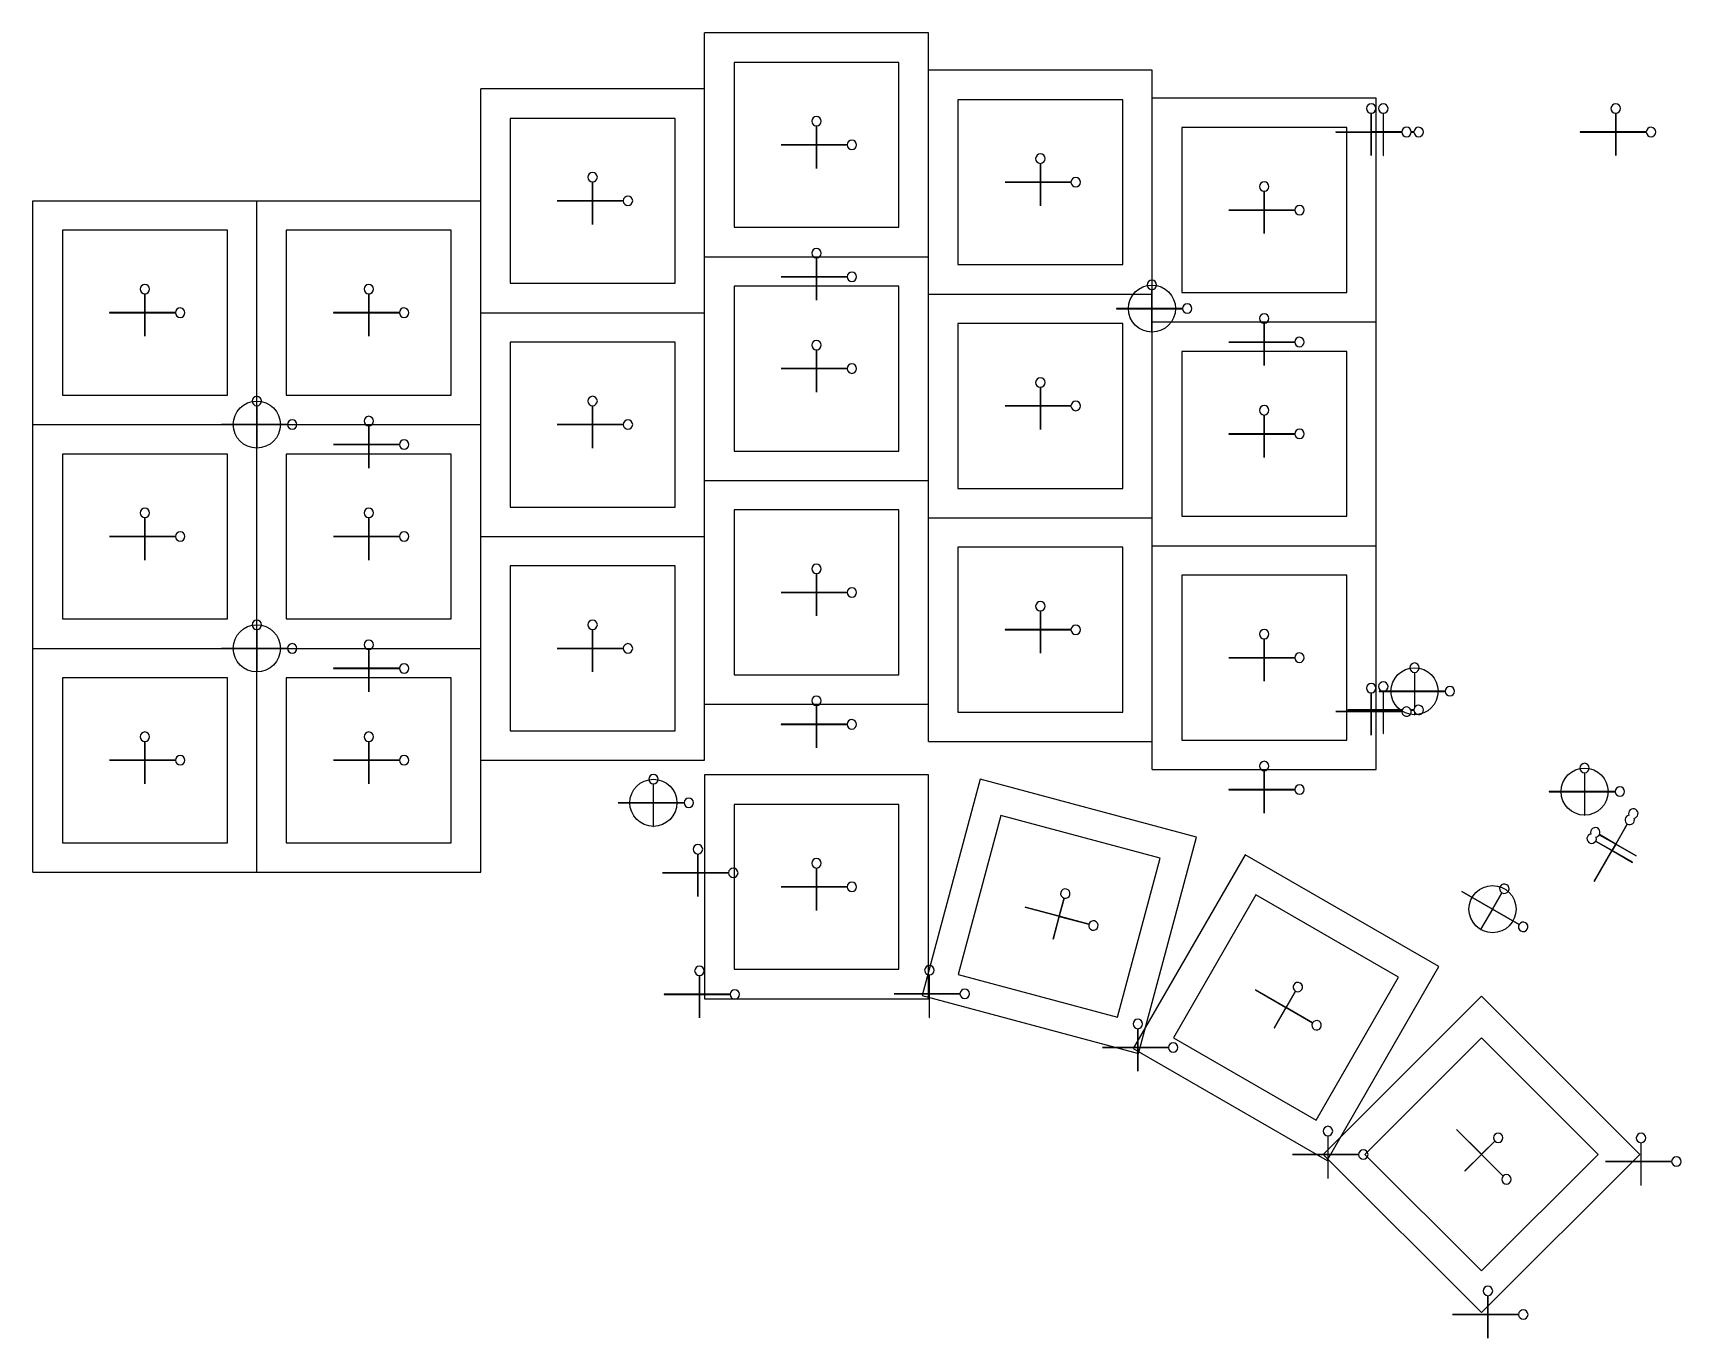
# Model space of a CAD drawing. Header units: millimetres. Extents: x 90 to 230, y -149 to -38.
import ezdxf

# ---------------------------------------------------------------- set-up
doc = ezdxf.new("R2010")
doc.units = ezdxf.units.MM

msp = doc.modelspace()

# ---------------------------------------------------------------- linework, layer by layer
at = {"linetype": 'CONTINUOUS'}
for p, q in [((147.5, -100), (147.5, -38.25)), ((166.5, -38.25), (147.5, -38.25)), ((166.5, -98.42), (166.5, -38.25)), ((164, -40.75), (150, -40.75)), ((150, -40.75), (150, -54.75)), ((164, -54.75), (164, -40.75)), ((185.5, -41.42), (166.5, -41.42)), ((185.5, -100.79), (185.5, -41.42)), ((128.5, -109.5), (128.5, -43)), ((147.5, -43), (128.5, -43)), ((183, -43.92), (169, -43.92)), ((169, -43.92), (169, -57.92)), ((183, -57.92), (183, -43.92)), ((204.5, -43.79), (185.5, -43.79)), ((204.5, -100.79), (204.5, -43.79)), ((145, -45.5), (131, -45.5)), ((131, -45.5), (131, -59.5)), ((145, -59.5), (145, -45.5)), ((157, -47.74), (157, -46.15)), ((157, -46.15), (157, -47.74)), ((204.08, -45.06), (204.08, -46.65)), ((204.09, -46.65), (204.09, -45.06)), ((205.11, -45.06), (205.11, -46.65)), ((205.12, -46.65), (205.12, -45.06)), ((224.83, -45.06), (224.83, -46.65)), ((224.84, -46.65), (224.84, -45.06)), ((202, -46.29), (188, -46.29)), ((188, -46.29), (188, -60.29)), ((201.08, -46.65), (204.08, -46.65)), ((201.08, -46.65), (201.08, -46.66)), ((201.08, -46.66), (204.08, -46.66)), ((202, -60.29), (202, -46.29)), ((204.08, -46.66), (204.08, -48.66)), ((205.11, -46.65), (204.09, -46.65)), ((204.09, -46.66), (205.11, -46.66)), ((204.09, -48.66), (204.09, -46.66)), ((205.11, -46.66), (205.11, -48.66)), ((206.68, -46.65), (205.12, -46.65)), ((205.12, -46.66), (206.68, -46.66)), ((205.12, -48.66), (205.12, -46.66)), ((207.71, -46.65), (207.48, -46.65)), ((207.48, -46.66), (207.71, -46.66)), ((224.83, -46.65), (221.83, -46.65)), ((221.83, -46.65), (221.83, -46.66)), ((221.83, -46.66), (224.83, -46.66)), ((224.83, -46.66), (224.83, -48.66)), ((227.43, -46.65), (224.84, -46.65)), ((224.84, -46.66), (227.43, -46.66)), ((224.84, -48.66), (224.84, -46.66)), ((157, -47.74), (154, -47.74)), ((154, -47.74), (154, -47.76)), ((154, -47.76), (157, -47.76)), ((159.6, -47.74), (157, -47.74)), ((157, -47.76), (159.6, -47.76)), ((157, -49.75), (157, -47.76)), ((157, -47.76), (157, -49.75)), ((204.08, -48.66), (204.09, -48.66)), ((205.11, -48.66), (205.12, -48.66)), ((224.83, -48.66), (224.84, -48.66)), ((157, -49.75), (157, -49.75)), ((176, -50.91), (176, -49.32)), ((176, -49.32), (176, -50.91)), ((138, -52.49), (138, -50.9)), ((138, -50.9), (138, -52.49)), ((176, -50.91), (173, -50.91)), ((173, -50.91), (173, -50.92)), ((173, -50.92), (176, -50.92)), ((178.6, -50.91), (176, -50.91)), ((176, -50.92), (178.6, -50.92)), ((176, -52.92), (176, -50.92)), ((176, -50.92), (176, -52.92)), ((195, -53.29), (195, -51.69)), ((195, -51.69), (195, -53.29)), ((90.5, -109.5), (90.5, -52.5)), ((90.5, -52.5), (128.5, -52.5)), ((109.5, -109.5), (109.5, -52.5)), ((138, -52.49), (135, -52.49)), ((135, -52.49), (135, -52.51)), ((135, -52.51), (138, -52.51)), ((140.6, -52.49), (138, -52.49)), ((138, -52.51), (140.6, -52.51)), ((138, -54.5), (138, -52.51)), ((138, -52.51), (138, -54.5)), ((176, -52.92), (176, -52.92)), ((138, -54.5), (138, -54.5)), ((195, -53.29), (192, -53.29)), ((192, -53.29), (192, -53.3)), ((192, -53.3), (195, -53.3)), ((197.6, -53.29), (195, -53.29)), ((195, -53.3), (197.6, -53.3)), ((195, -55.29), (195, -53.3)), ((195, -53.3), (195, -55.29)), ((107, -55), (93, -55)), ((93, -55), (93, -69)), ((107, -69), (107, -55)), ((126, -55), (112, -55)), ((112, -55), (112, -69)), ((126, -69), (126, -55)), ((150, -54.75), (164, -54.75)), ((195, -55.29), (195, -55.29)), ((147.5, -57.25), (166.5, -57.25)), ((157, -58.95), (157, -57.35)), ((157, -57.35), (157, -58.95)), ((169, -57.92), (183, -57.92)), ((131, -59.5), (145, -59.5)), ((164, -59.75), (150, -59.75)), ((150, -59.75), (150, -73.75)), ((154, -58.95), (157, -58.95)), ((157, -58.95), (154, -58.95)), ((154, -58.95), (154, -58.95)), ((157, -58.95), (159.6, -58.95)), ((159.6, -58.95), (157, -58.95)), ((157, -60.95), (157, -58.95)), ((157, -58.95), (157, -60.95)), ((164, -73.75), (164, -59.75)), ((185.46, -60.05), (185.46, -61.65)), ((185.47, -61.65), (185.47, -60.05)), ((100, -61.99), (100, -60.4)), ((100, -60.4), (100, -61.99)), ((119, -61.99), (119, -60.4)), ((119, -60.4), (119, -61.99)), ((157, -60.95), (157, -60.95)), ((166.5, -60.42), (185.5, -60.42)), ((188, -60.29), (202, -60.29)), ((100, -61.99), (97, -61.99)), ((97, -61.99), (97, -62.01)), ((97, -62.01), (100, -62.01)), ((102.6, -61.99), (100, -61.99)), ((100, -62.01), (102.6, -62.01)), ((100, -64), (100, -62.01)), ((100, -62.01), (100, -64)), ((119, -61.99), (116, -61.99)), ((116, -61.99), (116, -62.01)), ((116, -62.01), (119, -62.01)), ((121.6, -61.99), (119, -61.99)), ((119, -62.01), (121.6, -62.01)), ((119, -64), (119, -62.01)), ((119, -62.01), (119, -64)), ((128.5, -62), (147.5, -62)), ((183, -62.92), (169, -62.92)), ((169, -62.92), (169, -76.92)), ((185.46, -61.65), (182.47, -61.65)), ((182.47, -61.65), (182.47, -61.66)), ((182.47, -61.66), (185.46, -61.66)), ((183, -76.92), (183, -62.92)), ((185.46, -61.66), (185.46, -63.65)), ((188.07, -61.65), (185.47, -61.65)), ((185.47, -61.66), (188.07, -61.66)), ((185.47, -63.65), (185.47, -61.66)), ((185.5, -62.79), (204.5, -62.79)), ((195, -64.49), (195, -62.89)), ((195, -62.89), (195, -64.49)), ((100, -64), (100, -64)), ((119, -64), (119, -64)), ((185.46, -63.65), (185.47, -63.65)), ((145, -64.5), (131, -64.5)), ((131, -64.5), (131, -78.5)), ((145, -78.5), (145, -64.5)), ((157, -66.75), (157, -65.15)), ((157, -65.15), (157, -66.75)), ((202, -65.29), (188, -65.29)), ((188, -65.29), (188, -79.29)), ((195, -64.49), (192, -64.49)), ((192, -64.49), (192, -64.5)), ((192, -64.5), (195, -64.5)), ((197.6, -64.49), (195, -64.49)), ((195, -64.5), (197.6, -64.5)), ((195, -66.49), (195, -64.5)), ((195, -64.5), (195, -66.49)), ((202, -79.29), (202, -65.29)), ((154, -66.75), (157, -66.75)), ((157, -66.75), (154, -66.75)), ((154, -66.75), (154, -66.75)), ((157, -66.75), (159.6, -66.75)), ((159.6, -66.75), (157, -66.75)), ((157, -68.75), (157, -66.75)), ((157, -66.75), (157, -68.75)), ((195, -66.49), (195, -66.49)), ((176, -69.91), (176, -68.32)), ((176, -68.32), (176, -69.91)), ((93, -69), (107, -69)), ((109.5, -71.5), (109.5, -69.9)), ((109.5, -69.9), (109.5, -71.5)), ((112, -69), (126, -69)), ((138, -71.5), (138, -69.9)), ((138, -69.9), (138, -71.5)), ((157, -68.75), (157, -68.75)), ((176, -69.91), (173, -69.91)), ((173, -69.91), (173, -69.92)), ((173, -69.92), (176, -69.92)), ((178.6, -69.91), (176, -69.91)), ((176, -69.92), (178.6, -69.92)), ((176, -71.92), (176, -69.92)), ((176, -69.92), (176, -71.92)), ((195, -72.29), (195, -70.69)), ((195, -70.69), (195, -72.29)), ((90.5, -71.5), (128.5, -71.5)), ((106.5, -71.5), (109.5, -71.5)), ((109.5, -71.5), (106.5, -71.5)), ((106.5, -71.5), (106.5, -71.5)), ((109.5, -71.5), (112.1, -71.5)), ((112.1, -71.5), (109.5, -71.5)), ((109.5, -73.5), (109.5, -71.5)), ((109.5, -71.5), (109.5, -73.5)), ((119, -73.19), (119, -71.6)), ((119, -71.6), (119, -73.19)), ((135, -71.5), (138, -71.5)), ((138, -71.5), (135, -71.5)), ((135, -71.5), (135, -71.5)), ((138, -71.5), (140.6, -71.5)), ((140.6, -71.5), (138, -71.5)), ((138, -73.5), (138, -71.5)), ((138, -71.5), (138, -73.5)), ((176, -71.92), (176, -71.92)), ((195, -72.29), (192, -72.29)), ((192, -72.29), (192, -72.3)), ((192, -72.3), (195, -72.3)), ((197.6, -72.29), (195, -72.29)), ((195, -72.3), (197.6, -72.3)), ((195, -74.29), (195, -72.3)), ((195, -72.3), (195, -74.29)), ((107, -74), (93, -74)), ((93, -74), (93, -88)), ((107, -88), (107, -74)), ((109.5, -73.5), (109.5, -73.5)), ((126, -74), (112, -74)), ((112, -74), (112, -88)), ((119, -73.19), (116, -73.19)), ((116, -73.19), (116, -73.2)), ((116, -73.2), (119, -73.2)), ((121.6, -73.19), (119, -73.19)), ((119, -73.2), (121.6, -73.2)), ((119, -75.2), (119, -73.2)), ((119, -73.2), (119, -75.2)), ((126, -88), (126, -74)), ((138, -73.5), (138, -73.5)), ((150, -73.75), (164, -73.75)), ((119, -75.2), (119, -75.2)), ((195, -74.29), (195, -74.29)), ((147.5, -76.25), (166.5, -76.25)), ((169, -76.92), (183, -76.92)), ((100, -81), (100, -79.4)), ((100, -79.4), (100, -81)), ((119, -81), (119, -79.4)), ((119, -79.4), (119, -81)), ((131, -78.5), (145, -78.5)), ((164, -78.75), (150, -78.75)), ((150, -78.75), (150, -92.75)), ((164, -92.75), (164, -78.75)), ((166.5, -79.42), (185.5, -79.42)), ((188, -79.29), (202, -79.29)), ((97, -81), (100, -81)), ((100, -81), (97, -81)), ((97, -81), (97, -81)), ((100, -81), (102.6, -81)), ((102.6, -81), (100, -81)), ((100, -83), (100, -81)), ((100, -81), (100, -83)), ((116, -81), (119, -81)), ((119, -81), (116, -81)), ((116, -81), (116, -81)), ((119, -81), (121.6, -81)), ((121.6, -81), (119, -81)), ((119, -83), (119, -81)), ((119, -81), (119, -83)), ((128.5, -81), (147.5, -81)), ((183, -81.92), (169, -81.92)), ((169, -81.92), (169, -95.92)), ((183, -95.92), (183, -81.92)), ((185.5, -81.79), (204.5, -81.79)), ((100, -83), (100, -83)), ((119, -83), (119, -83)), ((145, -83.5), (131, -83.5)), ((131, -83.5), (131, -97.5)), ((145, -97.5), (145, -83.5)), ((157, -85.75), (157, -84.15)), ((157, -84.15), (157, -85.75)), ((202, -84.29), (188, -84.29)), ((188, -84.29), (188, -98.29)), ((202, -98.29), (202, -84.29)), ((154, -85.75), (157, -85.75)), ((157, -85.75), (154, -85.75)), ((154, -85.75), (154, -85.75)), ((157, -85.75), (159.6, -85.75)), ((159.6, -85.75), (157, -85.75)), ((157, -87.75), (157, -85.75)), ((157, -85.75), (157, -87.75)), ((93, -88), (107, -88)), ((112, -88), (126, -88)), ((157, -87.75), (157, -87.75)), ((176, -88.91), (176, -87.32)), ((176, -87.32), (176, -88.91)), ((109.5, -90.5), (109.5, -88.9)), ((109.5, -88.9), (109.5, -90.5)), ((138, -90.5), (138, -88.9)), ((138, -88.9), (138, -90.5)), ((176, -88.91), (173, -88.91)), ((173, -88.91), (173, -88.92)), ((173, -88.92), (176, -88.92)), ((178.6, -88.91), (176, -88.91)), ((176, -88.92), (178.6, -88.92)), ((176, -90.92), (176, -88.92)), ((176, -88.92), (176, -90.92)), ((90.5, -90.5), (128.5, -90.5)), ((106.5, -90.5), (109.5, -90.5)), ((109.5, -90.5), (106.5, -90.5)), ((106.5, -90.5), (106.5, -90.5)), ((109.5, -90.5), (112.1, -90.5)), ((112.1, -90.5), (109.5, -90.5)), ((109.5, -92.5), (109.5, -90.5)), ((109.5, -90.5), (109.5, -92.5)), ((119, -92.19), (119, -90.6)), ((119, -90.6), (119, -92.19)), ((135, -90.5), (138, -90.5)), ((138, -90.5), (135, -90.5)), ((135, -90.5), (135, -90.5)), ((138, -90.5), (140.6, -90.5)), ((140.6, -90.5), (138, -90.5)), ((138, -92.5), (138, -90.5)), ((138, -90.5), (138, -92.5)), ((176, -90.92), (176, -90.92)), ((195, -91.29), (195, -89.69)), ((195, -89.69), (195, -91.29)), ((119, -92.19), (116, -92.19)), ((116, -92.19), (116, -92.2)), ((116, -92.2), (119, -92.2)), ((121.6, -92.19), (119, -92.19)), ((119, -92.2), (121.6, -92.2)), ((119, -94.2), (119, -92.2)), ((119, -92.2), (119, -94.2)), ((195, -91.29), (192, -91.29)), ((192, -91.29), (192, -91.3)), ((192, -91.3), (195, -91.3)), ((197.6, -91.29), (195, -91.29)), ((195, -91.3), (197.6, -91.3)), ((195, -93.29), (195, -91.3)), ((195, -91.3), (195, -93.29)), ((107, -93), (93, -93)), ((93, -93), (93, -107)), ((107, -107), (107, -93)), ((109.5, -92.5), (109.5, -92.5)), ((126, -93), (112, -93)), ((112, -93), (112, -107)), ((126, -107), (126, -93)), ((138, -92.5), (138, -92.5)), ((150, -92.75), (164, -92.75)), ((195, -93.29), (195, -93.29)), ((207.76, -92.54), (207.76, -94.14)), ((207.77, -94.14), (207.77, -92.54)), ((119, -94.2), (119, -94.2)), ((204.08, -94.27), (204.08, -95.73)), ((204.09, -95.73), (204.09, -94.27)), ((205.11, -94.14), (204.76, -94.14)), ((204.76, -94.14), (204.76, -94.15)), ((204.76, -94.15), (205.11, -94.15)), ((205.11, -94.13), (205.11, -94.14)), ((205.11, -94.15), (205.11, -95.73)), ((205.12, -94.14), (205.12, -94.13)), ((207.76, -94.14), (205.12, -94.14)), ((205.12, -94.15), (207.76, -94.15)), ((205.12, -95.73), (205.12, -94.15)), ((207.76, -94.15), (207.76, -95.55)), ((210.36, -94.14), (207.77, -94.14)), ((207.77, -94.15), (210.36, -94.15)), ((207.77, -95.53), (207.77, -94.15)), ((147.5, -95.25), (166.5, -95.25)), ((157, -96.94), (157, -95.35)), ((157, -95.35), (157, -96.94)), ((169, -95.92), (183, -95.92)), ((204.08, -95.86), (201.08, -95.86)), ((201.08, -95.86), (201.08, -95.87)), ((201.08, -95.87), (204.08, -95.87)), ((204.08, -95.73), (202.11, -95.73)), ((202.11, -95.73), (202.11, -95.74)), ((202.11, -95.74), (204.08, -95.74)), ((204.08, -95.74), (204.08, -95.86)), ((204.08, -95.87), (204.08, -97.87)), ((205.11, -95.73), (204.09, -95.73)), ((204.09, -95.74), (205.11, -95.74)), ((204.09, -95.86), (204.09, -95.74)), ((205.11, -95.86), (204.09, -95.86)), ((204.09, -95.87), (205.11, -95.87)), ((204.09, -97.87), (204.09, -95.87)), ((205.11, -95.74), (205.11, -95.86)), ((205.11, -95.87), (205.11, -97.73)), ((206.71, -95.73), (205.12, -95.73)), ((205.12, -95.74), (206.7, -95.74)), ((205.12, -95.86), (205.12, -95.74)), ((206.68, -95.86), (205.12, -95.86)), ((205.12, -95.87), (206.68, -95.87)), ((205.12, -97.73), (205.12, -95.87)), ((207.71, -95.73), (207.46, -95.73)), ((207.46, -95.74), (207.71, -95.74)), ((207.76, -95.91), (207.76, -96.14)), ((207.76, -96.14), (207.77, -96.14)), ((207.77, -96.14), (207.77, -95.93)), ((131, -97.5), (145, -97.5)), ((157, -96.94), (154, -96.94)), ((154, -96.94), (154, -96.95)), ((154, -96.95), (157, -96.95)), ((159.6, -96.94), (157, -96.94)), ((157, -96.95), (159.6, -96.95)), ((157, -98.95), (157, -96.95)), ((157, -96.95), (157, -98.95)), ((204.08, -97.87), (204.09, -97.87)), ((205.11, -97.73), (205.12, -97.73)), ((100, -100), (100, -98.4)), ((100, -98.4), (100, -100)), ((119, -100), (119, -98.4)), ((119, -98.4), (119, -100)), ((157, -98.95), (157, -98.95)), ((166.5, -98.42), (185.5, -98.42)), ((188, -98.29), (202, -98.29)), ((97, -100), (100, -100)), ((100, -100), (97, -100)), ((97, -100), (97, -100)), ((100, -100), (102.6, -100)), ((102.6, -100), (100, -100)), ((100, -102), (100, -100)), ((100, -100), (100, -102)), ((116, -100), (119, -100)), ((119, -100), (116, -100)), ((116, -100), (116, -100)), ((119, -100), (121.6, -100)), ((121.6, -100), (119, -100)), ((119, -102), (119, -100)), ((119, -100), (119, -102)), ((128.5, -100), (147.5, -100)), ((100, -102), (100, -102)), ((119, -102), (119, -102)), ((143.15, -102.01), (143.15, -103.61)), ((143.16, -103.61), (143.16, -102.01)), ((166.5, -101.25), (147.5, -101.25)), ((147.5, -101.25), (147.5, -120.25)), ((170.88, -101.61), (165.96, -119.97)), ((166.5, -120.25), (166.5, -101.25)), ((189.24, -106.53), (170.88, -101.61)), ((185.5, -100.79), (204.5, -100.79)), ((195, -102.49), (195, -100.89)), ((195, -100.89), (195, -102.49)), ((222.19, -101.06), (222.19, -102.66)), ((222.2, -102.66), (222.2, -101.06)), ((195, -102.49), (192, -102.49)), ((192, -102.49), (192, -102.5)), ((192, -102.5), (195, -102.5)), ((197.6, -102.49), (195, -102.49)), ((195, -102.5), (197.6, -102.5)), ((195, -104.49), (195, -102.5)), ((195, -102.5), (195, -104.49)), ((222.19, -102.66), (219.19, -102.66)), ((219.19, -102.66), (219.19, -102.67)), ((219.19, -102.67), (222.19, -102.67)), ((222.19, -102.67), (222.19, -104.66)), ((224.79, -102.66), (222.2, -102.66)), ((222.2, -102.67), (224.79, -102.67)), ((222.2, -104.66), (222.2, -102.67)), ((143.15, -103.61), (140.16, -103.61)), ((140.16, -103.61), (140.16, -103.62)), ((140.16, -103.62), (143.15, -103.62)), ((143.15, -103.62), (143.15, -105.61)), ((145.76, -103.61), (143.16, -103.61)), ((143.16, -103.62), (145.76, -103.62)), ((143.16, -105.61), (143.16, -103.62)), ((164, -103.75), (150, -103.75)), ((150, -103.75), (150, -117.75)), ((164, -117.75), (164, -103.75)), ((172.65, -104.68), (169.03, -118.2)), ((186.17, -108.3), (172.65, -104.68)), ((195, -104.49), (195, -104.49)), ((222.19, -104.66), (222.2, -104.66)), ((143.15, -105.61), (143.16, -105.61)), ((225.81, -105.41), (224.83, -107.11)), ((224.84, -107.12), (225.82, -105.41)), ((93, -107), (107, -107)), ((112, -107), (126, -107)), ((184.32, -124.89), (189.24, -106.53)), ((223.01, -110.26), (224.51, -107.67)), ((223.02, -110.26), (224.52, -107.67)), ((224.52, -107.66), (223.13, -106.86)), ((223.13, -106.87), (224.51, -107.67)), ((223.44, -106.32), (224.83, -107.12)), ((224.83, -107.11), (223.45, -106.31)), ((224.52, -107.66), (224.83, -107.12)), ((224.83, -107.12), (224.52, -107.66)), ((226.25, -108.66), (224.52, -107.66)), ((224.52, -107.67), (226.25, -108.67)), ((224.83, -107.12), (226.56, -108.12)), ((226.57, -108.11), (224.84, -107.12)), ((146.93, -107.96), (146.93, -109.56)), ((146.94, -109.56), (146.94, -107.96)), ((182.55, -121.82), (186.17, -108.3)), ((193.37, -108.02), (183.87, -124.47)), ((209.83, -117.52), (193.37, -108.02)), ((226.25, -108.67), (226.25, -108.66)), ((226.56, -108.12), (226.57, -108.11)), ((90.5, -109.5), (128.5, -109.5)), ((143.94, -109.56), (146.93, -109.56)), ((146.93, -109.56), (143.94, -109.56)), ((143.94, -109.56), (143.94, -109.56)), ((146.93, -109.56), (146.93, -111.56)), ((146.94, -109.56), (149.54, -109.56)), ((149.54, -109.56), (146.94, -109.56)), ((146.94, -111.56), (146.94, -109.56)), ((157, -110.75), (157, -109.15)), ((157, -109.15), (157, -110.75)), ((223.01, -110.26), (223.02, -110.26)), ((146.93, -111.56), (146.94, -111.56)), ((154, -110.75), (157, -110.75)), ((157, -110.75), (154, -110.75)), ((154, -110.75), (154, -110.75)), ((157, -110.75), (159.6, -110.75)), ((159.6, -110.75), (157, -110.75)), ((157, -112.75), (157, -110.75)), ((157, -110.75), (157, -112.75)), ((178.01, -111.7), (177.6, -113.24)), ((177.61, -113.25), (178.02, -111.71)), ((194.29, -111.43), (187.29, -123.56)), ((206.41, -118.43), (194.29, -111.43)), ((211.78, -111.14), (214.37, -112.64)), ((214.38, -112.63), (211.78, -111.14)), ((211.78, -111.14), (211.78, -111.14)), ((215.17, -111.25), (214.38, -112.63)), ((214.38, -112.64), (215.18, -111.26)), ((157, -112.75), (157, -112.75)), ((177.6, -113.24), (174.7, -112.47)), ((174.7, -112.47), (174.7, -112.48)), ((174.7, -112.48), (177.59, -113.25)), ((177.59, -113.25), (177.08, -115.18)), ((177.09, -115.18), (177.6, -113.26)), ((177.6, -113.26), (180.11, -113.93)), ((180.11, -113.92), (177.61, -113.25)), ((214.37, -112.64), (213.37, -114.37)), ((213.38, -114.37), (214.38, -112.65)), ((216.63, -113.94), (214.38, -112.64)), ((214.38, -112.65), (216.63, -113.94)), ((213.37, -114.37), (213.38, -114.37)), ((177.08, -115.18), (177.09, -115.18)), ((147.06, -119.87), (147.06, -118.27)), ((147.06, -118.27), (147.06, -119.87)), ((150, -117.75), (164, -117.75)), ((166.57, -118.23), (166.57, -119.82)), ((166.58, -119.82), (166.58, -118.23)), ((169.03, -118.2), (182.55, -121.82)), ((199.41, -130.56), (206.41, -118.43)), ((200.33, -133.97), (209.83, -117.52)), ((147.06, -119.87), (144.06, -119.87)), ((144.06, -119.87), (144.06, -119.88)), ((144.06, -119.88), (147.06, -119.88)), ((149.66, -119.87), (147.06, -119.87)), ((147.06, -119.88), (149.66, -119.88)), ((147.06, -121.88), (147.06, -119.88)), ((147.06, -119.88), (147.06, -121.88)), ((147.5, -120.25), (166.5, -120.25)), ((166.57, -119.82), (163.58, -119.82)), ((163.58, -119.82), (163.58, -119.83)), ((163.58, -119.83), (166.57, -119.83)), ((165.96, -119.97), (184.32, -124.89)), ((166.57, -119.83), (166.57, -121.83)), ((169.18, -119.82), (166.58, -119.82)), ((166.58, -119.83), (169.18, -119.83)), ((166.58, -121.83), (166.58, -119.83)), ((194.26, -119.49), (194.25, -119.5)), ((194.25, -119.5), (196.84, -121)), ((196.85, -120.99), (194.26, -119.49)), ((197.65, -119.61), (196.85, -120.99)), ((196.86, -120.99), (197.66, -119.61)), ((213.44, -120.03), (200.01, -133.46)), ((226.88, -133.46), (213.44, -120.03)), ((196.84, -121), (195.85, -122.73)), ((195.86, -122.73), (196.85, -121)), ((196.85, -121), (199.1, -122.3)), ((199.11, -122.29), (196.86, -120.99)), ((147.06, -121.88), (147.06, -121.88)), ((166.57, -121.83), (166.58, -121.83)), ((184.27, -122.79), (184.27, -124.38)), ((184.28, -124.38), (184.28, -122.79)), ((195.85, -122.73), (195.86, -122.73)), ((184.27, -124.38), (181.27, -124.38)), ((181.27, -124.38), (181.27, -124.39)), ((181.27, -124.39), (184.27, -124.39)), ((183.87, -124.47), (200.33, -133.97)), ((184.27, -124.39), (184.27, -126.39)), ((186.87, -124.38), (184.28, -124.38)), ((184.28, -124.39), (186.87, -124.39)), ((184.28, -126.39), (184.28, -124.39)), ((187.29, -123.56), (199.41, -130.56)), ((213.44, -123.56), (203.54, -133.46)), ((223.34, -133.46), (213.44, -123.56)), ((184.27, -126.39), (184.28, -126.39)), ((211.32, -131.34), (213.43, -133.46)), ((213.44, -133.45), (211.32, -131.34)), ((211.32, -131.34), (211.32, -131.34)), ((200.41, -131.88), (200.41, -133.47)), ((200.42, -133.47), (200.42, -131.88)), ((214.57, -132.33), (213.44, -133.45)), ((213.45, -133.46), (214.58, -132.33)), ((226.97, -132.47), (226.97, -134.06)), ((226.98, -134.06), (226.98, -132.47)), ((200.41, -133.47), (197.41, -133.47)), ((197.41, -133.47), (197.41, -133.48)), ((197.41, -133.48), (200.41, -133.48)), ((200.01, -133.46), (213.44, -146.9)), ((200.41, -133.48), (200.41, -135.48)), ((203.01, -133.47), (200.42, -133.47)), ((200.42, -133.48), (203.01, -133.48)), ((200.42, -135.48), (200.42, -133.48)), ((203.54, -133.46), (213.44, -143.36)), ((213.43, -133.46), (212.02, -134.87)), ((212.03, -134.88), (213.44, -133.47)), ((213.44, -146.9), (226.88, -133.46)), ((213.44, -143.36), (223.34, -133.46)), ((213.44, -133.47), (215.28, -135.3)), ((215.28, -135.3), (213.45, -133.46)), ((226.97, -134.06), (223.98, -134.06)), ((223.98, -134.06), (223.98, -134.07)), ((223.98, -134.07), (226.97, -134.07)), ((226.97, -134.07), (226.97, -136.07)), ((229.58, -134.06), (226.98, -134.06)), ((226.98, -134.07), (229.58, -134.07)), ((226.98, -136.07), (226.98, -134.07)), ((200.41, -135.48), (200.42, -135.48)), ((212.02, -134.87), (212.03, -134.88)), ((226.97, -136.07), (226.98, -136.07)), ((213.98, -145.46), (213.98, -147.05)), ((213.99, -147.05), (213.99, -145.46)), ((213.98, -147.05), (210.99, -147.05)), ((210.99, -147.05), (210.99, -147.06)), ((210.99, -147.06), (213.98, -147.06)), ((213.98, -147.06), (213.98, -149.06)), ((216.59, -147.05), (213.99, -147.05)), ((213.99, -147.06), (216.59, -147.06)), ((213.99, -149.06), (213.99, -147.06)), ((213.98, -149.06), (213.99, -149.06))]:
    msp.add_line(p, q, dxfattribs=at)
for centre in [(185.47, -61.65), (109.5, -71.5), (109.5, -90.5), (207.76, -94.14), (222.19, -102.66), (143.16, -103.61), (214.38, -112.64)]:
    msp.add_circle(centre, 2, dxfattribs=at)
for centre, start, end in [((204.08, -44.66), 270.7162, 629.2838), ((205.11, -44.66), 270.7162, 629.2838), ((224.83, -44.66), 270.7162, 629.2838), ((157, -45.75), 270.7162, 629.2838), ((160, -47.75), 180.7162, 539.2838), ((207.08, -46.66), 360.7162, 539.2838), ((207.08, -46.66), 180.7162, 359.2838), ((208.11, -46.66), 180.7162, 539.2838), ((227.83, -46.66), 180.7162, 539.2838), ((176, -48.92), 270.7162, 629.2838), ((138, -50.5), 270.7162, 629.2838), ((179, -50.92), 180.7162, 539.2838), ((195, -51.29), 270.7162, 629.2838), ((141, -52.5), 180.7162, 539.2838), ((198, -53.29), 180.7162, 539.2838), ((157, -56.95), 270.7162, 629.2838), ((160, -58.95), 180.7162, 539.2838), ((100, -60), 270.7162, 629.2838), ((119, -60), 270.7162, 629.2838), ((185.47, -59.65), 270.7162, 629.2838), ((188.47, -61.65), 180.7162, 539.2838), ((103, -62), 180.7162, 539.2838), ((122, -62), 180.7162, 539.2838), ((195, -62.49), 270.7162, 629.2838), ((198, -64.49), 180.7162, 539.2838), ((157, -64.75), 270.7162, 629.2838), ((160, -66.75), 180.7162, 539.2838), ((176, -67.92), 270.7162, 629.2838), ((109.5, -69.5), 270.7162, 629.2838), ((138, -69.5), 270.7162, 629.2838), ((179, -69.92), 180.7162, 539.2838), ((195, -70.29), 270.7162, 629.2838), ((112.5, -71.5), 180.7162, 539.2838), ((119, -71.2), 270.7162, 629.2838), ((141, -71.5), 180.7162, 539.2838), ((198, -72.29), 180.7162, 539.2838), ((122, -73.2), 180.7162, 539.2838), ((100, -79), 270.7162, 629.2838), ((119, -79), 270.7162, 629.2838), ((103, -81), 180.7162, 539.2838), ((122, -81), 180.7162, 539.2838), ((157, -83.75), 270.7162, 629.2838), ((160, -85.75), 180.7162, 539.2838), ((176, -86.92), 270.7162, 629.2838), ((109.5, -88.5), 270.7162, 629.2838), ((138, -88.5), 270.7162, 629.2838), ((179, -88.92), 180.7162, 539.2838), ((195, -89.29), 270.7162, 629.2838), ((112.5, -90.5), 180.7162, 539.2838), ((119, -90.2), 270.7162, 629.2838), ((141, -90.5), 180.7162, 539.2838), ((198, -91.29), 180.7162, 539.2838), ((122, -92.2), 180.7162, 539.2838), ((207.76, -92.14), 270.7162, 629.2838), ((204.08, -93.87), 270.7162, 629.2838), ((205.11, -93.73), 270.7162, 629.2838), ((157, -94.95), 270.7162, 629.2838), ((210.76, -94.14), 180.7162, 539.2838), ((207.08, -95.87), 161.3687, 179.2838), ((207.08, -95.87), 180.7162, 378.6313), ((207.08, -95.87), 380.1498, 519.8502), ((208.11, -95.73), 512.8732, 539.2838), ((208.11, -95.73), 180.7162, 207.1268), ((208.11, -95.73), 210.1173, 509.8827), ((100, -98), 270.7162, 629.2838), ((119, -98), 270.7162, 629.2838), ((160, -96.95), 180.7162, 539.2838), ((103, -100), 180.7162, 539.2838), ((122, -100), 180.7162, 539.2838), ((195, -100.49), 270.7162, 629.2838), ((222.19, -100.66), 270.7162, 629.2838), ((143.16, -101.61), 270.7162, 629.2838), ((198, -102.49), 180.7162, 539.2838), ((146.16, -103.61), 180.7162, 539.2838), ((225.19, -102.66), 180.7162, 539.2838), ((226.02, -105.07), 458.0475, 599.2838), ((226.33, -104.52), 278.0475, 561.9525), ((222.79, -106.66), 458.0475, 689.2838), ((223.1, -106.12), 330.7162, 561.9525), ((226.02, -105.07), 240.7162, 381.9525), ((146.94, -107.56), 270.7162, 629.2838), ((222.79, -106.66), 330.7162, 381.9525), ((223.1, -106.12), 638.0475, 689.2838), ((157, -108.75), 270.7162, 629.2838), ((149.94, -109.56), 180.7162, 539.2838), ((160, -110.75), 180.7162, 539.2838), ((178.12, -111.32), 255.7162, 614.2838), ((215.38, -110.91), 240.7162, 599.2838), ((180.5, -114.03), 165.7162, 524.2838), ((216.98, -114.14), 150.7162, 509.2838), ((147.06, -117.88), 270.7162, 629.2838), ((166.58, -117.83), 270.7162, 629.2838), ((197.85, -119.26), 240.7162, 599.2838), ((150.06, -119.88), 180.7162, 539.2838), ((169.58, -119.83), 180.7162, 539.2838), ((184.27, -122.39), 270.7162, 629.2838), ((199.45, -122.5), 150.7162, 509.2838), ((187.27, -124.39), 180.7162, 539.2838), ((200.41, -131.48), 270.7162, 629.2838), ((214.86, -132.05), 225.7162, 584.2838), ((226.98, -132.07), 270.7162, 629.2838), ((203.41, -133.48), 180.7162, 539.2838), ((229.98, -134.07), 180.7162, 539.2838), ((215.56, -135.58), 135.7162, 494.2838), ((213.99, -145.06), 270.7162, 629.2838), ((216.99, -147.06), 180.7162, 539.2838)]:
    msp.add_arc(centre, 0.4, start, end, dxfattribs=at)

doc.saveas('drawing.dxf')
